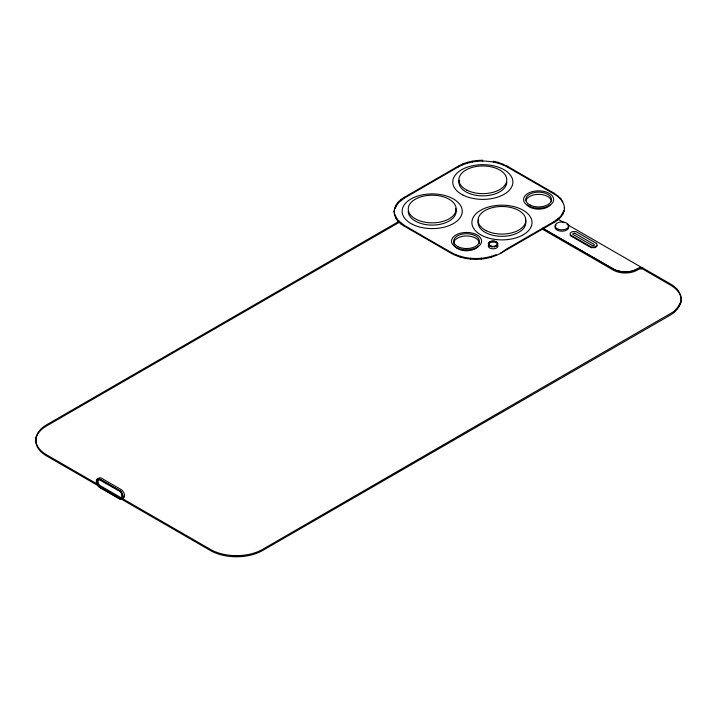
<?xml version="1.0" encoding="UTF-8"?>
<svg xmlns="http://www.w3.org/2000/svg" width="717" height="717" viewBox="0 0 717 717"><rect width="100%" height="100%" fill="white"/><g stroke="black" fill="none" stroke-linecap="round" stroke-linejoin="round"><path stroke-width="1.08" d="M96.499 481.188L97.566 478.902L99.439 478.831L120.062 490.742C122.795 492.265 124.946 499.713 120.062 499.023L99.439 487.112M36.307 436.635L35.85 439.96L36.307 443.285M394.233 211.336C394.386 205.044 399.306 200.213 404.433 197.238L458.333 166.12C465.754 161.97 474.313 160.312 482.756 160.232L482.756 161.056C491.208 161.146 499.767 162.795 507.188 166.944L554.25 194.11C559.377 197.094 564.297 201.916 564.449 208.217L564.449 207.392C564.7 214.025 559.645 219.241 554.25 222.324L500.349 253.442C485.427 261.329 466.417 261.329 451.495 253.442L404.433 226.276C399.055 223.193 393.956 217.95 394.233 211.336L394.655 215.27M394.233 212.169L394.655 208.244M394.655 209.068L397.98 203.171L404.433 198.062L458.333 166.944C465.754 162.795 474.313 161.146 482.756 161.056M500.349 253.442L506.578 249.023L554.25 221.499L560.703 216.382L564.028 210.493L564.028 211.318M678.399 306.724L680.693 302.404L677.135 308.722L674.123 311.563L678.399 306.571L680.693 302.251A36.8 21.241 0 0 0 670.368 283.905L643.427 268.346A3.594 2.079 0 0 0 638.336 268.346L637.144 269.036A16.805 9.697 0 0 1 613.385 269.036L542.715 228.239M674.123 311.42L262.512 549.428A36.8 21.241 0 0 1 210.466 549.428L122.249 498.494M399.27 221.195L46.632 424.796A36.8 21.241 0 0 0 46.632 454.838L97.037 483.948M399.27 222.315L46.632 425.907A36.8 21.241 0 0 0 46.632 455.958L98.982 486.18M394.655 214.437L397.98 220.334L404.433 225.443L451.495 252.617C465.046 259.886 481.86 260.235 496.092 254.714L496.092 255.548M242.247 555.541L230.731 555.541M98.946 479.503C95.567 480.076 97.548 485.086 99.555 486.404L119.99 498.198C123.916 498.898 122.186 492.615 119.99 491.432L98.74 479.386A4.508 2.599 60 0 0 96.777 481.654A4.508 2.599 60 0 0 98.74 486.189L120.384 498.682A4.508 2.599 60 0 0 122.347 496.415A4.508 2.599 60 0 0 120.384 491.88L119.811 491.351M120.501 498.351L120.555 498.351A4.239 2.447 60 0 0 122.365 496.191A4.239 2.447 60 0 0 120.519 491.925M99.555 479.637L99 479.503A4.239 2.447 60 0 0 97.171 481.645A4.239 2.447 60 0 0 99.027 485.911M562.764 202.095L560.703 198.394L554.25 193.285L507.188 166.12L498.342 162.392L493.368 161.2L493.368 162.024M557.781 219.052L564.136 222.718M567.039 224.394L643.427 268.499L639.501 268.05L632.896 270.972L627.895 271.904L622.634 271.904L615.392 270.175L542.67 228.356M589.706 246.881L570.804 235.974A4.096 2.366 0 0 1 570.194 235.113M542.715 229.35L613.385 270.157A16.805 9.697 0 0 0 637.144 270.157L638.336 269.467A3.594 2.079 0 0 1 643.427 269.467L670.368 285.025A36.8 21.241 0 0 1 680.693 303.372L678.399 307.692L674.123 312.531L670.368 315.068L262.512 550.548A36.8 21.241 0 0 1 210.466 550.548L120.313 498.494M99.529 486.431L119.972 498.234M99.358 487.049L97.566 484.88L96.562 482.138M96.499 481.349L96.553 482.048M562.764 213.514L562.764 214.338M560.703 198.394L560.703 199.227M560.703 216.382L560.703 217.215M557.889 195.75L557.889 196.575M557.889 219.035L557.889 219.868M554.25 193.285L554.25 194.11M554.25 221.499L554.25 222.324M507.188 166.12L507.188 166.944M502.931 164.014L502.931 164.838M498.342 162.392L498.342 163.216M491.503 256.345L491.503 257.17M486.529 257.528L486.529 258.362M481.286 258.254L481.286 259.088M477.397 160.474L477.397 161.298M475.918 258.505L475.918 259.33M472.153 161.2L472.153 162.024M470.558 258.254L470.558 259.088M467.179 162.392L467.179 163.216M465.315 257.528L465.315 258.362M462.59 164.014L462.59 164.838M460.341 256.345L460.341 257.17M458.333 166.12L458.333 166.944M455.752 254.714L455.752 255.548M451.495 252.617L451.495 253.442M404.433 197.238L404.433 198.062M404.433 225.443L404.433 226.276M400.785 199.693L400.785 200.527M400.785 222.987L400.785 223.812M397.98 202.346L397.98 203.171M397.98 220.334L397.98 221.159M395.918 205.214L395.918 206.048M395.918 217.466L395.918 218.291M597.028 245.456A4.096 2.366 0 0 1 595.827 247.132M595.2 247.428A4.096 2.366 0 0 1 593.73 247.777M592.125 247.777A4.096 2.366 0 0 1 590.647 247.428M568.169 225.747A6.829 3.944 0 0 1 562.531 231.188A6.829 3.944 0 0 1 555.164 226.491M555.55 225.747A6.829 3.944 0 0 1 556.177 225.066M478.391 246.191A12.825 7.403 0 0 1 465.279 250.735A12.825 7.403 0 0 1 453.96 244.802M453.709 243.359A12.825 7.403 0 0 1 466.543 235.956A12.825 7.403 0 0 1 479.368 243.359M122.302 498.288A5.171 2.985 60 0 0 124.543 495.259A5.171 2.985 60 0 0 121.612 489.845L100.989 477.934A5.171 2.985 60 0 0 98.112 479.592M122.266 497.688A4.239 2.447 60 0 1 121.29 497.876L99.797 485.463A4.239 2.447 60 0 1 98.821 479.252M122.912 496.935A4.239 2.447 60 0 1 122.634 497.374M490.007 246.379A4.392 2.536 0 0 1 489.63 243.045A4.392 2.536 0 0 1 495.304 242.391A4.392 2.536 0 0 1 497.168 245.555M496.764 245.994A4.392 2.536 0 0 1 496.218 246.379M494.793 246.926A4.392 2.536 0 0 1 493.968 247.069M492.256 247.069A4.392 2.536 0 0 1 491.432 246.926M497.114 244.479A4.813 2.778 0 0 1 496.281 248.118A4.813 2.778 0 0 1 489.944 248.118A4.813 2.778 0 0 1 489.111 244.479M550.468 204.587A12.825 7.403 0 0 1 538.61 209.158A12.825 7.403 0 0 1 526.762 204.587M526.027 200.303A12.825 7.403 0 0 1 539.874 194.379A12.825 7.403 0 0 1 551.445 201.755M455.698 208.557A23.957 13.838 0 0 1 434.547 225.03A23.957 13.838 0 0 1 408.242 211.264M506.785 182.028A23.957 13.838 0 0 1 481.259 195.831A23.957 13.838 0 0 1 459.068 180.227M525.391 219.841A23.894 13.793 0 0 1 501.954 236.323A23.894 13.793 0 0 1 478.526 219.841M574.873 233.276L574.747 233.24A1.407 0.807 0 0 0 573.224 233.41A1.407 0.807 0 0 0 572.919 234.298L592.385 245.537A1.407 0.807 0 0 0 593.918 245.366A1.407 0.807 0 0 0 594.223 244.479L574.873 233.276M596.338 243.341L576.495 231.887A4.096 2.366 0 0 0 571.315 232.183A4.096 2.366 0 0 0 570.804 235.167L590.647 246.621A4.096 2.366 0 0 0 595.827 246.325A4.096 2.366 0 0 0 596.338 243.341M119.873 490.849L99.251 478.938A5.171 2.985 60 0 0 96.302 481.376A5.171 2.985 60 0 0 99.251 487.228L119.873 499.131A5.171 2.985 60 0 0 122.822 496.693A5.171 2.985 60 0 0 119.873 490.849M558.444 229.332A6.829 3.944 0 0 0 568.689 225.918A6.829 3.944 0 0 0 558.444 222.503A6.829 3.944 0 0 0 558.444 229.332M456.63 247.652A15.03 8.676 0 0 0 481.286 242.821A15.03 8.676 0 0 0 461.712 232.908A15.03 8.676 0 0 0 456.63 247.652M458.082 246.702A12.825 7.403 0 0 0 479.126 242.57A12.825 7.403 0 0 0 462.42 234.118A12.825 7.403 0 0 0 458.082 246.702M490.706 246.2A4.813 2.778 0 0 0 497.921 243.798A4.813 2.778 0 0 0 490.706 241.387A4.813 2.778 0 0 0 490.706 246.2M490.84 246.065A4.535 2.617 0 0 0 497.652 243.798A4.535 2.617 0 0 0 490.84 241.53A4.535 2.617 0 0 0 490.84 246.065M528.698 206.048A15.03 8.676 0 0 0 553.354 201.208A15.03 8.676 0 0 0 533.78 191.305A15.03 8.676 0 0 0 528.698 206.048M530.15 205.089A12.825 7.403 0 0 0 551.194 200.966A12.825 7.403 0 0 0 534.488 192.506A12.825 7.403 0 0 0 530.15 205.089M412.383 224.304A30.06 17.351 0 0 0 461.685 214.643A30.06 17.351 0 0 0 422.537 194.827A30.06 17.351 0 0 0 412.383 224.304M416.398 219.429A23.957 13.838 0 0 0 455.698 211.73A23.957 13.838 0 0 0 424.5 195.929A23.957 13.838 0 0 0 416.398 219.429M463.003 195.078A30.06 17.351 0 0 0 512.314 185.416A30.06 17.351 0 0 0 473.166 165.6A30.06 17.351 0 0 0 463.003 195.078M467.027 190.202A23.957 13.838 0 0 0 506.327 182.494A23.957 13.838 0 0 0 475.129 166.702A23.957 13.838 0 0 0 467.027 190.202M486.924 237.56A30.06 17.351 0 0 0 532.014 222.53A30.06 17.351 0 0 0 486.924 207.5A30.06 17.351 0 0 0 486.924 237.56M486.207 230.668A23.894 13.793 0 0 0 525.391 222.987A23.894 13.793 0 0 0 494.273 207.231A23.894 13.793 0 0 0 486.207 230.668"/></g></svg>
